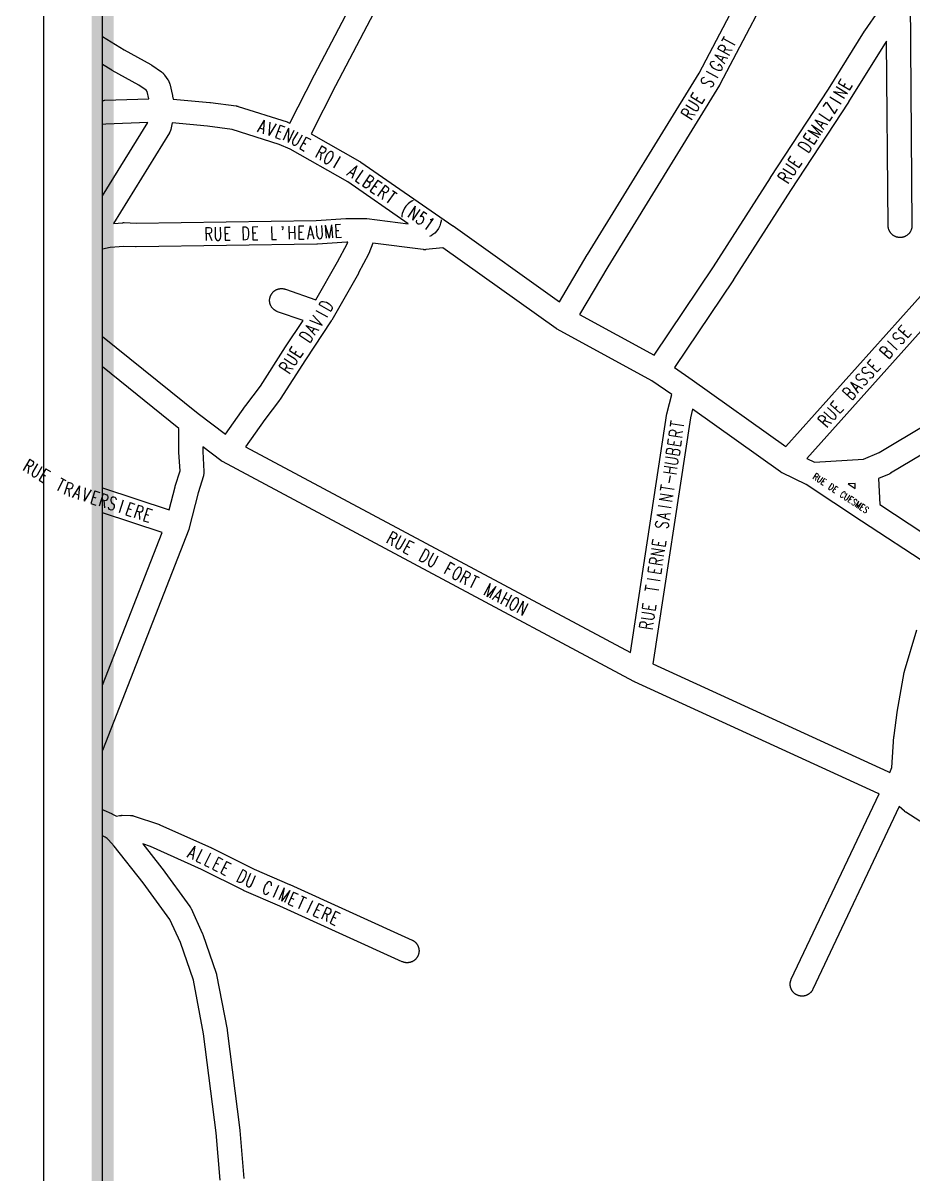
# Model space of a CAD drawing. Header units: millimetres. Extents: x 233857 to 235003, y 252930 to 253232.
# Drawn here: x 234589.2 to 234629.6, y 253026.1 to 253078.4 of the extents above; entities that cross this region are included whole.
import ezdxf
from ezdxf.enums import TextEntityAlignment as Align

# ---------------------------------------------------------------- set-up
doc = ezdxf.new("R2010")
doc.units = ezdxf.units.MM
doc.layers.get('0').update_dxf_attribs({"linetype": 'CONTINUOUS'})
doc.layers.add('1CARTOUCHE', color=7, linetype='CONTINUOUS')
doc.layers.add('IGN', color=253, linetype='CONTINUOUS')
doc.styles.add('BR11', font='ROMANS.shx', dxfattribs={"width": 0.7, "height": 6})

# ---------------------------------------------------------------- blocks, each defined once
blk = doc.blocks.new('*U44')
at = {"color": 0, "style": 'BR11', "width": 0.7}
for s, rotation, p in [('D', 60.2574, (116210.47, 126409.51)), ('V', 56.327, (116206.06, 126402.37)), ('I', 60.2574, (116208.39, 126405.86)), ('A', 56.2296, (116203.73, 126398.88)), ('D', 56.4235, (116201.41, 126395.38)), ('E', 56.8115, (116196.8, 126388.36)), ('U', 57.0055, (116194.51, 126384.83)), ('R', 57.1995, (116192.23, 126381.3))]:
    blk.add_text(s, height=6, rotation=rotation, dxfattribs=at).set_placement(p, align=Align.MIDDLE)
blk = doc.blocks.new('*U56')
at = {"color": 0, "style": 'BR11', "width": 0.7}
for s, rotation, p in [('T', 62.2592, (116393.55, 126529.58)), ('R', 62.2592, (116391.6, 126525.86)), ('G', 62.2236, (116387.68, 126518.43)), ('A', 62.2414, (116389.64, 126522.14)), ('I', 62.2058, (116385.73, 126514.71)), ('S', 60.5629, (116383.66, 126511.06)), ('E', 58.4037, (116379.26, 126503.9)), ('U', 58.4037, (116377.06, 126500.32)), ('R', 58.4037, (116374.86, 126496.75))]:
    blk.add_text(s, height=6, rotation=rotation, dxfattribs=at).set_placement(p, align=Align.MIDDLE)
blk = doc.blocks.new('*U60')
at = {"color": 0, "style": 'BR11', "width": 0.7}
for s, rotation, p in [('R', 329.3322, (116075.17, 126336.51)), ('U', 329.3322, (116078.78, 126334.37)), ('E', 329.3322, (116082.39, 126332.22)), ('T', 332.961, (116089.62, 126327.94)), ('R', 341.8193, (116093.34, 126326.04)), ('A', 341.8193, (116097.33, 126324.73)), ('V', 341.8193, (116101.32, 126323.42)), ('E', 341.8193, (116105.31, 126322.11)), ('R', 341.8193, (116109.3, 126320.8)), ('S', 341.8193, (116113.29, 126319.49)), ('I', 341.8193, (116117.28, 126318.18)), ('E', 341.8193, (116121.27, 126316.87)), ('R', 341.8193, (116125.26, 126315.56)), ('E', 341.8193, (116129.25, 126314.25))]:
    blk.add_text(s, height=6, rotation=rotation, dxfattribs=at).set_placement(p, align=Align.MIDDLE)
blk = doc.blocks.new('*U61')
at = {"color": 0, "style": 'BR11', "width": 0.7}
for s, p in [('R', (116369.38, 126351.36)), ('T', (116370.01, 126355.52)), ('E', (116368.74, 126347.21)), ('B', (116368.11, 126343.06)), ('U', (116367.47, 126338.91)), ('H', (116366.84, 126334.76)), ('-', (116366.2, 126330.61)), ('T', (116365.57, 126326.45)), ('N', (116364.93, 126322.3)), ('I', (116364.29, 126318.15)), ('S', (116363.02, 126309.85)), ('A', (116363.66, 126314)), ('E', (116361.75, 126301.54)), ('N', (116361.12, 126297.39)), ('E', (116359.84, 126289.09)), ('R', (116360.48, 126293.24)), ('I', (116359.21, 126284.94)), ('T', (116358.57, 126280.79)), ('U', (116356.67, 126268.33)), ('E', (116357.3, 126272.48)), ('R', (116356.03, 126264.18))]:
    blk.add_text(s, height=6, rotation=81.2947, dxfattribs=at).set_placement(p, align=Align.MIDDLE)
blk = doc.blocks.new('*U62')
at = {"color": 0, "style": 'BR11', "width": 0.7}
for s, p in [('R', (116240.34, 126303.58)), ('U', (116244.04, 126301.6)), ('E', (116247.75, 126299.62)), ('D', (116255.15, 126295.66)), ('U', (116258.86, 126293.68)), ('F', (116266.27, 126289.72)), ('O', (116269.97, 126287.74)), ('R', (116273.67, 126285.76)), ('T', (116277.38, 126283.78)), ('M', (116284.78, 126279.81)), ('A', (116288.49, 126277.83)), ('H', (116292.19, 126275.85)), ('O', (116295.9, 126273.87)), ('N', (116299.6, 126271.89))]:
    blk.add_text(s, height=6, rotation=331.8685, dxfattribs=at).set_placement(p, align=Align.MIDDLE)
blk = doc.blocks.new('*U68')
at = {"color": 0, "style": 'BR11', "width": 0.7}
for s, p in [('R', (116432.98, 126331.69)), ('U', (116434.73, 126330.53)), ('E', (116436.48, 126329.37)), ('D', (116439.99, 126327.06)), ('E', (116441.74, 126325.9)), ('C', (116445.25, 126323.59)), ('U', (116447, 126322.43)), ('E', (116448.75, 126321.28)), ('S', (116450.51, 126320.12)), ('M', (116452.26, 126318.96)), ('E', (116454.01, 126317.81)), ('S', (116455.76, 126316.65))]:
    blk.add_text(s, height=3, rotation=326.5784, dxfattribs=at).set_placement(p, align=Align.MIDDLE)
blk = doc.blocks.new('*U99')
at = {"color": 0, "style": 'BR11', "width": 0.7}
for s, rotation, p in [('A', 335.7983, (116149.57, 126160.92)), ('L', 335.0976, (116153.4, 126159.2)), ('L', 333.3325, (116157.21, 126157.43)), ('E', 333.3325, (116160.96, 126155.55)), ('E', 333.3325, (116164.71, 126153.66)), ('D', 333.884, (116172.22, 126149.89)), ('U', 336.6619, (116175.99, 126148.04)), ('C', 336.6619, (116183.7, 126144.72)), ('I', 336.6619, (116187.56, 126143.05)), ('M', 335.6666, (116191.42, 126141.39)), ('E', 335.6185, (116195.24, 126139.66)), ('T', 335.6185, (116199.07, 126137.92)), ('I', 335.6185, (116202.89, 126136.19)), ('E', 335.6185, (116206.72, 126134.46)), ('R', 335.6185, (116210.54, 126132.72)), ('E', 335.6185, (116214.37, 126130.99))]:
    blk.add_text(s, height=6, rotation=rotation, dxfattribs=at).set_placement(p, align=Align.MIDDLE)
blk = doc.blocks.new('*U105')
at = {"color": 0, "style": 'BR11', "width": 0.7}
for s, rotation, p in [('E', 58.1945, (116446.37, 126510.01)), ('I', 57.2005, (116441.88, 126502.91)), ('N', 58.1945, (116444.15, 126506.44)), ('Z', 56.5633, (116439.56, 126499.4)), ('A', 56.661, (116434.95, 126492.39)), ('L', 56.6121, (116437.25, 126495.9)), ('M', 56.7098, (116432.64, 126488.88)), ('D', 56.8075, (116428.04, 126481.85)), ('E', 56.7587, (116430.34, 126485.36)), ('U', 56.954, (116421.16, 126471.29)), ('E', 56.9052, (116423.45, 126474.81)), ('R', 57.0029, (116418.87, 126467.77))]:
    blk.add_text(s, height=6, rotation=rotation, dxfattribs=at).set_placement(p, align=Align.MIDDLE)
blk = doc.blocks.new('*U160')
at = {"color": 0, "style": 'BR11', "width": 0.7}
for s, rotation, p in [('R', 0.8719, (116157.01, 126442.11)), ('U', 0.8719, (116161.21, 126442.18)), ('E', 0.8719, (116165.41, 126442.24)), ('D', 0.8719, (116173.81, 126442.37)), ('E', 0.8719, (116178.01, 126442.43)), ('L', 0.8719, (116186.41, 126442.56)), ("'", 0.8719, (116190.6, 126442.62)), ('H', 0.8719, (116194.8, 126442.69)), ('E', 0.8719, (116199, 126442.75)), ('A', 1.8253, (116203.2, 126442.81)), ('U', 4.0246, (116207.4, 126442.95)), ('M', 4.0246, (116211.59, 126443.24)), ('E', 4.0246, (116215.78, 126443.54))]:
    blk.add_text(s, height=6, rotation=rotation, dxfattribs=at).set_placement(p, align=Align.MIDDLE)
blk = doc.blocks.new('*U161')
at = {"color": 0, "style": 'BR11', "width": 0.7}
for s, rotation, p in [('A', 342.3973, (116181.34, 126490.99)), ('V', 342.3973, (116185.34, 126489.72)), ('E', 338.8558, (116189.35, 126488.45)), ('N', 335.2821, (116193.26, 126486.94)), ('U', 330.2606, (116197.07, 126485.19)), ('E', 330.2606, (116200.72, 126483.1)), ('R', 330.2606, (116208.01, 126478.94)), ('O', 330.2606, (116211.66, 126476.85)), ('I', 330.2606, (116215.31, 126474.77)), ('A', 326.0003, (116222.6, 126470.6)), ('L', 325.3566, (116226.08, 126468.25)), ('B', 325.3566, (116229.53, 126465.87)), ('E', 325.3566, (116232.99, 126463.48)), ('R', 325.3566, (116236.45, 126461.09)), ('T', 325.3566, (116239.9, 126458.7)), ('(', 325.3566, (116246.81, 126453.93)), ('N', 325.3566, (116250.27, 126451.54)), ('5', 325.3566, (116253.72, 126449.15)), ('1', 325.3566, (116257.18, 126446.77)), (')', 325.3566, (116260.63, 126444.38))]:
    blk.add_text(s, height=6, rotation=rotation, dxfattribs=at).set_placement(p, align=Align.MIDDLE)
blk = doc.blocks.new('*U163')
at = {"color": 0, "style": 'BR11', "width": 0.7}
for s, p in [('E', (116473.35, 126397.74)), ('S', (116470.55, 126394.61)), ('B', (116464.94, 126388.36)), ('I', (116467.74, 126391.49)), ('E', (116459.33, 126382.1)), ('S', (116456.53, 126378.97)), ('A', (116450.93, 126372.72)), ('S', (116453.73, 126375.85)), ('B', (116448.12, 126369.59)), ('E', (116442.52, 126363.34)), ('R', (116436.91, 126357.08)), ('U', (116439.71, 126360.21))]:
    blk.add_text(s, height=6, rotation=48.1358, dxfattribs=at).set_placement(p, align=Align.MIDDLE)

msp = doc.modelspace()

# ---------------------------------------------------------------- linework, layer by layer
at = {"layer": '1CARTOUCHE'}
msp.add_lwpolyline([(234590.103, 252942.639), (234783.089, 252942.639), (234783.089, 253204.893), (234590.103, 253204.893)], close=True, dxfattribs=at)
at = {"layer": '1CARTOUCHE', "const_width": 1}
msp.add_lwpolyline([(234592.797, 252945.332), (234780.396, 252945.332), (234780.396, 253202.2), (234592.797, 253202.2)], close=True, dxfattribs=at)
at = {"layer": 'IGN', "linetype": 'Continuous'}
msp.add_lwpolyline([(234592.797, 253202.2), (234780.396, 253202.2), (234780.396, 252945.332), (234592.797, 252945.332), (234592.797, 253202.2)], dxfattribs=at)
msp.add_lwpolyline([(234592.797, 253202.2), (234780.396, 253202.2), (234780.396, 252945.332), (234592.797, 252945.332), (234592.797, 253202.2)], dxfattribs=at)
at = {"layer": 'IGN'}
for points in [[(234592.797, 253077.807), (234593.77, 253077.195), (234594.986, 253076.527), (234594.998, 253076.52), (234595.01, 253076.513), (234595.021, 253076.505), (234595.033, 253076.497), (234595.474, 253076.192), (234595.488, 253076.181), (234595.502, 253076.17), (234595.516, 253076.159), (234595.53, 253076.147), (234595.543, 253076.135), (234595.556, 253076.122), (234595.568, 253076.109), (234595.58, 253076.095), (234595.591, 253076.081), (234595.602, 253076.067), (234595.612, 253076.052), (234595.765, 253075.829), (234595.775, 253075.814), (234595.784, 253075.798), (234595.793, 253075.783), (234595.801, 253075.767), (234595.809, 253075.75), (234595.816, 253075.734), (234595.823, 253075.717), (234595.829, 253075.7), (234595.835, 253075.683), (234595.84, 253075.666), (234595.844, 253075.648), (234595.97, 253075.114), (234595.973, 253075.1), (234595.976, 253075.085), (234595.999, 253074.952), (234597.674, 253074.802), (234597.685, 253074.801), (234597.697, 253074.8), (234598.867, 253074.646), (234598.883, 253074.644), (234598.898, 253074.641), (234598.914, 253074.638), (234598.929, 253074.634), (234598.945, 253074.63), (234598.96, 253074.625), (234601.181, 253073.921), (234601.195, 253073.916), (234601.208, 253073.911), (234601.221, 253073.906), (234601.235, 253073.9), (234601.311, 253073.867), (234602.427, 253076.059), (234602.43, 253076.064), (234606.36, 253083.585)], [(234607.328, 253083.106), (234603.388, 253075.566), (234602.275, 253073.381), (234604.491, 253072.115), (234604.504, 253072.107), (234604.517, 253072.099), (234604.53, 253072.091), (234608.719, 253069.196), (234608.726, 253069.191), (234613.556, 253065.743), (234614.825, 253067.879), (234614.829, 253067.886), (234619.907, 253076.14), (234622.878, 253081.805)], [(234623.835, 253081.305), (234620.854, 253075.622), (234620.846, 253075.606), (234620.836, 253075.59), (234615.752, 253067.324), (234614.471, 253065.169), (234617.87, 253063.32), (234620.561, 253067.337), (234623.153, 253071.381), (234623.155, 253071.385), (234625.786, 253075.403), (234627.421, 253078.04), (234627.43, 253078.053), (234627.438, 253078.066), (234628.096, 253079.003)], [(234629.493, 253079.482), (234629.579, 253069.206), (234629.579, 253069.188), (234629.579, 253069.17), (234629.577, 253069.151), (234629.575, 253069.133), (234629.572, 253069.115), (234629.569, 253069.096), (234629.565, 253069.079), (234629.561, 253069.061), (234629.556, 253069.043), (234629.55, 253069.025), (234629.544, 253069.008), (234629.537, 253068.991), (234629.529, 253068.974), (234629.521, 253068.957), (234629.512, 253068.941), (234629.503, 253068.925), (234629.493, 253068.91), (234629.483, 253068.894), (234629.473, 253068.879), (234629.461, 253068.865), (234629.449, 253068.85), (234629.437, 253068.837), (234629.425, 253068.823), (234629.411, 253068.81), (234629.398, 253068.798), (234629.384, 253068.786), (234629.369, 253068.774), (234629.355, 253068.763), (234629.34, 253068.753), (234629.324, 253068.743), (234629.308, 253068.733), (234629.292, 253068.725), (234629.276, 253068.716), (234629.259, 253068.708), (234629.242, 253068.701), (234629.225, 253068.695), (234629.207, 253068.689), (234629.19, 253068.683), (234629.172, 253068.678), (234629.154, 253068.674), (234629.136, 253068.67), (234629.117, 253068.667), (234629.099, 253068.665), (234629.081, 253068.664), (234629.062, 253068.662), (234629.044, 253068.662), (234629.026, 253068.662), (234629.007, 253068.663), (234628.989, 253068.664), (234628.97, 253068.666), (234628.952, 253068.669), (234628.934, 253068.672), (234628.916, 253068.676), (234628.898, 253068.681), (234628.881, 253068.686), (234628.863, 253068.692), (234628.846, 253068.698), (234628.829, 253068.705), (234628.812, 253068.712), (234628.795, 253068.72), (234628.779, 253068.729), (234628.763, 253068.738), (234628.747, 253068.748), (234628.732, 253068.758), (234628.717, 253068.769), (234628.702, 253068.78), (234628.688, 253068.792), (234628.674, 253068.804), (234628.661, 253068.817), (234628.648, 253068.83), (234628.635, 253068.844), (234628.623, 253068.858), (234628.612, 253068.872), (234628.601, 253068.887), (234628.59, 253068.902), (234628.581, 253068.917), (234628.571, 253068.933), (234628.562, 253068.949), (234628.554, 253068.966), (234628.546, 253068.983), (234628.539, 253069), (234628.532, 253069.017), (234628.526, 253069.034), (234628.521, 253069.052), (234628.516, 253069.07), (234628.512, 253069.088), (234628.508, 253069.106), (234628.505, 253069.124), (234628.503, 253069.142), (234628.501, 253069.161), (234628.5, 253069.179), (234628.5, 253069.197), (234628.429, 253077.598), (234628.331, 253077.458), (234626.7, 253074.828), (234626.693, 253074.817), (234624.061, 253070.796), (234621.468, 253066.75), (234621.462, 253066.74), (234618.789, 253062.75), (234619.591, 253062.191), (234619.596, 253062.188), (234623.845, 253059.165), (234630.363, 253066.439)], [(234592.797, 253074.895), (234592.859, 253074.901), (234592.875, 253074.902), (234592.891, 253074.903), (234594.894, 253074.969), (234594.816, 253075.303), (234594.776, 253075.361), (234594.441, 253075.594), (234593.236, 253076.256), (234593.223, 253076.264), (234593.209, 253076.272), (234592.797, 253076.531)], [(234592.797, 253070.563), (234594.85, 253073.887), (234592.943, 253073.824), (234592.797, 253073.81)], [(234602.493, 253065.832), (234603.479, 253067.557), (234603.904, 253068.378), (234603.936, 253068.454), (234603.9, 253068.455), (234602.566, 253068.361), (234602.552, 253068.36), (234602.537, 253068.36), (234594.324, 253068.235), (234594.307, 253068.235), (234594.291, 253068.235), (234593.764, 253068.259), (234593.137, 253068.215), (234592.797, 253068.134)], [(234592.797, 253064.168), (234597.137, 253060.657), (234598.38, 253059.721), (234599.289, 253061.012), (234599.295, 253061.021), (234599.301, 253061.028), (234599.967, 253061.906), (234601.105, 253063.687), (234601.11, 253063.694), (234601.905, 253064.893), (234600.749, 253065.291), (234600.732, 253065.298), (234600.715, 253065.305), (234600.698, 253065.312), (234600.681, 253065.32), (234600.665, 253065.329), (234600.649, 253065.338), (234600.633, 253065.348), (234600.618, 253065.358), (234600.603, 253065.369), (234600.588, 253065.38), (234600.574, 253065.392), (234600.561, 253065.404), (234600.547, 253065.417), (234600.534, 253065.43), (234600.522, 253065.443), (234600.51, 253065.457), (234600.498, 253065.472), (234600.487, 253065.487), (234600.477, 253065.502), (234600.467, 253065.517), (234600.457, 253065.533), (234600.448, 253065.549), (234600.44, 253065.566), (234600.432, 253065.582), (234600.425, 253065.599), (234600.418, 253065.616), (234600.412, 253065.634), (234600.407, 253065.652), (234600.402, 253065.669), (234600.398, 253065.687), (234600.394, 253065.705), (234600.391, 253065.724), (234600.389, 253065.742), (234600.387, 253065.76), (234600.386, 253065.779), (234600.386, 253065.797), (234600.386, 253065.816), (234600.386, 253065.834), (234600.388, 253065.852), (234600.39, 253065.871), (234600.392, 253065.889), (234600.396, 253065.907), (234600.4, 253065.925), (234600.404, 253065.943), (234600.409, 253065.961), (234600.415, 253065.978), (234600.421, 253065.995), (234600.428, 253066.013), (234600.436, 253066.029), (234600.444, 253066.046), (234600.452, 253066.062), (234600.462, 253066.078), (234600.471, 253066.094), (234600.482, 253066.109), (234600.492, 253066.124), (234600.504, 253066.139), (234600.515, 253066.153), (234600.527, 253066.167), (234600.54, 253066.18), (234600.553, 253066.193), (234600.567, 253066.206), (234600.581, 253066.218), (234600.595, 253066.229), (234600.61, 253066.24), (234600.625, 253066.251), (234600.641, 253066.261), (234600.657, 253066.27), (234600.673, 253066.279), (234600.689, 253066.288), (234600.706, 253066.295), (234600.723, 253066.302), (234600.74, 253066.309), (234600.757, 253066.315), (234600.775, 253066.321), (234600.793, 253066.325), (234600.811, 253066.33), (234600.829, 253066.333), (234600.847, 253066.336), (234600.865, 253066.339), (234600.884, 253066.34), (234600.902, 253066.341), (234600.921, 253066.342), (234600.939, 253066.342), (234600.957, 253066.341), (234600.976, 253066.34), (234600.994, 253066.338), (234601.012, 253066.335), (234601.03, 253066.332), (234601.049, 253066.328), (234601.066, 253066.323), (234601.084, 253066.318), (234601.102, 253066.312), (234602.493, 253065.832)], [(234631.167, 253065.718), (234624.803, 253058.615), (234625.147, 253058.446), (234627.385, 253058.587), (234628.089, 253058.886), (234632.322, 253061.413)], [(234595.828, 253056.282), (234596.089, 253057.332), (234596.093, 253057.348), (234596.098, 253057.363), (234596.314, 253058.055), (234596.267, 253058.88), (234596.266, 253058.896), (234596.266, 253058.911), (234596.265, 253059.974), (234592.797, 253062.779)], [(234630.39, 253053.737), (234627.29, 253055.765), (234627.289, 253055.766), (234627.288, 253055.766), (234624.769, 253057.428), (234623.687, 253057.96), (234623.671, 253057.968), (234623.656, 253057.977), (234623.641, 253057.986), (234623.626, 253057.995), (234623.612, 253058.005), (234619.609, 253060.853), (234619.509, 253060.465), (234617.796, 253049.277), (234628.478, 253044.373), (234628.568, 253044.338), (234628.667, 253044.562), (234628.763, 253045.974), (234628.764, 253045.987), (234628.766, 253046), (234628.767, 253046.012), (234628.912, 253047.059), (234628.914, 253047.068), (234628.915, 253047.078), (234629.23, 253048.879), (234629.233, 253048.894), (234629.236, 253048.909), (234629.24, 253048.923), (234629.244, 253048.938), (234629.797, 253050.826)], [(234632.886, 253060.492), (234628.611, 253057.94), (234628.598, 253057.932), (234628.585, 253057.925), (234628.572, 253057.919), (234628.559, 253057.912), (234628.545, 253057.906), (234628.065, 253057.703), (234628.114, 253056.516), (234630.788, 253054.767)], [(234630.368, 253041.844), (234629.303, 253042.524), (234629.289, 253042.533), (234629.275, 253042.543), (234629.262, 253042.553), (234629.249, 253042.564), (234629.236, 253042.574), (234629, 253042.783), (234625.074, 253034.475), (234625.066, 253034.459), (234625.057, 253034.442), (234625.048, 253034.426), (234625.038, 253034.411), (234625.027, 253034.395), (234625.017, 253034.381), (234625.005, 253034.366), (234624.993, 253034.352), (234624.981, 253034.338), (234624.968, 253034.325), (234624.955, 253034.312), (234624.941, 253034.3), (234624.927, 253034.288), (234624.913, 253034.276), (234624.898, 253034.265), (234624.883, 253034.255), (234624.867, 253034.245), (234624.851, 253034.236), (234624.835, 253034.227), (234624.819, 253034.219), (234624.802, 253034.211), (234624.785, 253034.204), (234624.768, 253034.197), (234624.75, 253034.191), (234624.732, 253034.186), (234624.715, 253034.182), (234624.697, 253034.177), (234624.679, 253034.174), (234624.66, 253034.171), (234624.642, 253034.169), (234624.624, 253034.167), (234624.605, 253034.166), (234624.587, 253034.166), (234624.568, 253034.166), (234624.55, 253034.167), (234624.532, 253034.169), (234624.513, 253034.171), (234624.495, 253034.173), (234624.477, 253034.177), (234624.459, 253034.181), (234624.441, 253034.185), (234624.423, 253034.191), (234624.406, 253034.197), (234624.389, 253034.203), (234624.372, 253034.21), (234624.355, 253034.218), (234624.338, 253034.226), (234624.322, 253034.234), (234624.306, 253034.244), (234624.29, 253034.254), (234624.275, 253034.264), (234624.26, 253034.275), (234624.246, 253034.286), (234624.232, 253034.298), (234624.218, 253034.31), (234624.205, 253034.323), (234624.192, 253034.336), (234624.179, 253034.35), (234624.168, 253034.364), (234624.156, 253034.378), (234624.145, 253034.393), (234624.135, 253034.408), (234624.125, 253034.424), (234624.115, 253034.44), (234624.107, 253034.456), (234624.098, 253034.473), (234624.091, 253034.489), (234624.084, 253034.506), (234624.077, 253034.524), (234624.071, 253034.541), (234624.066, 253034.559), (234624.061, 253034.577), (234624.057, 253034.595), (234624.054, 253034.613), (234624.051, 253034.631), (234624.048, 253034.649), (234624.047, 253034.668), (234624.046, 253034.686), (234624.046, 253034.704), (234624.046, 253034.723), (234624.047, 253034.741), (234624.048, 253034.76), (234624.05, 253034.778), (234624.053, 253034.796), (234624.057, 253034.814), (234624.061, 253034.832), (234624.065, 253034.85), (234624.07, 253034.868), (234624.076, 253034.885), (234624.083, 253034.903), (234624.09, 253034.92), (234624.097, 253034.937), (234628.082, 253043.368), (234628.073, 253043.371), (234628.058, 253043.378), (234628.042, 253043.385), (234616.975, 253048.465), (234616.96, 253048.472), (234616.946, 253048.48), (234598.247, 253058.477), (234598.232, 253058.485), (234598.218, 253058.494), (234598.204, 253058.503), (234598.19, 253058.512), (234598.176, 253058.522), (234597.346, 253059.148), (234597.346, 253058.927), (234597.398, 253058.019), (234597.399, 253058.001), (234597.399, 253057.983), (234597.398, 253057.966), (234597.398, 253057.948), (234597.396, 253057.93), (234597.394, 253057.913), (234597.391, 253057.895), (234597.388, 253057.878), (234597.384, 253057.861), (234597.379, 253057.843), (234597.374, 253057.827), (234597.133, 253057.056), (234596.736, 253055.458), (234596.732, 253055.441), (234596.727, 253055.424), (234596.721, 253055.408), (234596.715, 253055.392), (234592.797, 253045.33)], [(234592.797, 253057.278), (234595.828, 253056.282)], [(234592.797, 253048.306), (234595.502, 253055.253), (234592.797, 253056.141)], [(234592.797, 253042.648), (234592.858, 253042.616), (234593.2, 253042.465), (234593.213, 253042.459), (234593.226, 253042.453), (234593.239, 253042.446), (234593.429, 253042.344), (234593.567, 253042.375), (234593.585, 253042.378), (234593.602, 253042.381), (234593.62, 253042.384), (234593.638, 253042.386), (234593.656, 253042.387), (234593.674, 253042.388), (234593.692, 253042.388), (234594.058, 253042.383), (234594.075, 253042.383), (234594.092, 253042.382), (234594.108, 253042.38), (234594.125, 253042.378), (234594.142, 253042.376), (234594.158, 253042.373), (234594.174, 253042.369), (234594.191, 253042.365), (234594.207, 253042.361), (234594.223, 253042.356), (234595.343, 253041.982), (234595.36, 253041.976), (234595.377, 253041.97), (234595.394, 253041.962), (234597.751, 253040.903), (234597.761, 253040.898), (234597.772, 253040.893), (234599.679, 253039.935), (234601.288, 253039.241), (234601.298, 253039.237), (234606.86, 253036.716), (234606.877, 253036.708), (234606.893, 253036.699), (234606.909, 253036.69), (234606.925, 253036.681), (234606.941, 253036.671), (234606.956, 253036.66), (234606.97, 253036.649), (234606.985, 253036.637), (234606.999, 253036.625), (234607.012, 253036.613), (234607.025, 253036.599), (234607.038, 253036.586), (234607.05, 253036.572), (234607.061, 253036.558), (234607.073, 253036.543), (234607.083, 253036.528), (234607.093, 253036.513), (234607.103, 253036.497), (234607.112, 253036.481), (234607.12, 253036.465), (234607.129, 253036.448), (234607.136, 253036.431), (234607.143, 253036.414), (234607.149, 253036.397), (234607.154, 253036.379), (234607.159, 253036.361), (234607.164, 253036.343), (234607.168, 253036.325), (234607.171, 253036.307), (234607.173, 253036.289), (234607.175, 253036.27), (234607.177, 253036.252), (234607.177, 253036.234), (234607.177, 253036.215), (234607.177, 253036.197), (234607.175, 253036.178), (234607.174, 253036.16), (234607.171, 253036.142), (234607.168, 253036.124), (234607.164, 253036.106), (234607.16, 253036.088), (234607.155, 253036.07), (234607.149, 253036.052), (234607.143, 253036.035), (234607.136, 253036.018), (234607.129, 253036.001), (234607.121, 253035.984), (234607.113, 253035.968), (234607.104, 253035.952), (234607.094, 253035.936), (234607.084, 253035.92), (234607.073, 253035.905), (234607.062, 253035.891), (234607.051, 253035.876), (234607.039, 253035.862), (234607.026, 253035.849), (234607.013, 253035.836), (234606.999, 253035.823), (234606.986, 253035.811), (234606.971, 253035.8), (234606.957, 253035.788), (234606.942, 253035.778), (234606.926, 253035.768), (234606.91, 253035.758), (234606.894, 253035.749), (234606.878, 253035.741), (234606.862, 253035.732), (234606.845, 253035.725), (234606.827, 253035.718), (234606.81, 253035.712), (234606.792, 253035.707), (234606.775, 253035.702), (234606.757, 253035.697), (234606.739, 253035.693), (234606.721, 253035.69), (234606.702, 253035.688), (234606.684, 253035.686), (234606.666, 253035.684), (234606.647, 253035.684), (234606.629, 253035.684), (234606.61, 253035.684), (234606.592, 253035.686), (234606.574, 253035.687), (234606.555, 253035.69), (234606.537, 253035.693), (234606.519, 253035.697), (234606.501, 253035.701), (234606.483, 253035.706), (234606.466, 253035.712), (234606.448, 253035.718), (234606.431, 253035.725), (234606.414, 253035.732), (234600.856, 253038.251), (234599.237, 253038.95), (234599.222, 253038.956), (234599.208, 253038.963), (234597.297, 253039.923), (234594.976, 253040.966), (234594.619, 253041.085), (234595.491, 253039.984), (234595.497, 253039.976), (234595.503, 253039.967), (234596.762, 253038.243), (234596.772, 253038.228), (234596.782, 253038.212), (234596.792, 253038.197), (234596.801, 253038.181), (234596.809, 253038.164), (234596.817, 253038.148), (234597.328, 253037.023), (234597.335, 253037.007), (234597.341, 253036.991), (234597.347, 253036.975), (234597.956, 253035.203), (234597.96, 253035.189), (234597.965, 253035.174), (234597.969, 253035.159), (234597.972, 253035.144), (234597.975, 253035.129), (234598.45, 253032.641), (234598.453, 253032.624), (234598.456, 253032.608), (234599.034, 253028.075), (234599.035, 253028.063), (234599.036, 253028.05), (234599.214, 253025.867)], [(234598.136, 253025.792), (234597.961, 253027.951), (234597.386, 253032.454), (234596.922, 253034.889), (234596.334, 253036.6), (234595.857, 253037.651), (234594.637, 253039.322), (234593.325, 253040.98), (234593.07, 253041.279), (234593.004, 253041.334), (234592.908, 253041.397), (234592.797, 253041.457)]]:
    msp.add_lwpolyline(points, dxfattribs=at)
for points in [[(234601.317, 253072.685), (234600.827, 253072.9), (234598.679, 253073.581), (234597.567, 253073.727), (234595.962, 253073.871), (234595.897, 253073.582), (234595.892, 253073.565), (234595.887, 253073.548), (234595.882, 253073.531), (234595.876, 253073.514), (234595.87, 253073.498), (234595.863, 253073.481), (234595.855, 253073.465), (234595.847, 253073.449), (234595.839, 253073.434), (234595.83, 253073.418), (234593.291, 253069.308), (234593.72, 253069.338), (234593.735, 253069.339), (234593.751, 253069.34), (234593.766, 253069.34), (234593.782, 253069.339), (234594.323, 253069.315), (234602.505, 253069.439), (234603.845, 253069.534), (234603.859, 253069.534), (234603.873, 253069.535), (234603.887, 253069.535), (234604.746, 253069.529), (234604.762, 253069.529), (234604.778, 253069.528), (234604.794, 253069.527), (234604.811, 253069.525), (234606.688, 253069.287), (234603.935, 253071.189)], [(234618.666, 253061.52), (234617.761, 253062.15), (234613.462, 253064.488), (234613.448, 253064.497), (234613.434, 253064.505), (234613.42, 253064.514), (234613.406, 253064.523), (234608.265, 253068.193), (234607.486, 253068.112), (234607.468, 253068.11), (234607.45, 253068.109), (234607.432, 253068.109), (234607.415, 253068.109), (234607.397, 253068.11), (234607.379, 253068.111), (234607.361, 253068.113), (234605.083, 253068.402), (234604.893, 253067.943), (234604.887, 253067.929), (234604.881, 253067.916), (234604.874, 253067.902), (234604.433, 253067.051), (234604.428, 253067.041), (234604.422, 253067.031), (234603.209, 253064.908), (234603.2, 253064.892), (234603.19, 253064.877), (234602.012, 253063.101), (234600.866, 253061.306), (234600.858, 253061.294), (234600.849, 253061.282), (234600.841, 253061.27), (234600.167, 253060.383), (234599.294, 253059.142), (234616.782, 253049.792), (234618.446, 253060.655), (234618.449, 253060.673), (234618.452, 253060.691), (234618.457, 253060.709)], [(234626.681, 253057.461), (234627.003, 253057.248), (234626.994, 253057.48)]]:
    msp.add_lwpolyline(points, close=True, dxfattribs=at)

# ---------------------------------------------------------------- block references
at = {"layer": 'IGN', "xscale": 0.1, "yscale": 0.1, "zscale": 0.1}
for name in ['*U56', '*U105', '*U161', '*U160', '*U44', '*U163', '*U61', '*U60', '*U68', '*U62', '*U99']:
    msp.add_blockref(name, (222981.915, 240424.614), dxfattribs=at)

doc.saveas('drawing.dxf')
